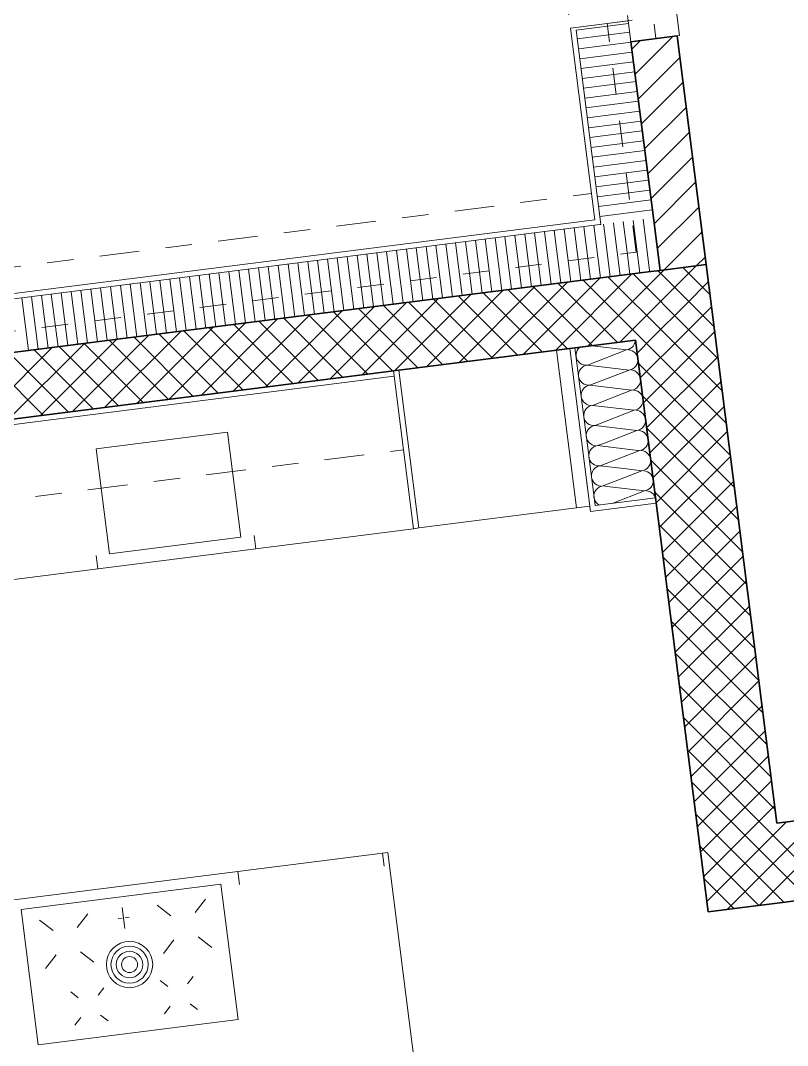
# Model space of a CAD drawing. Header units: metres. Extents: x 2713679.5 to 2713747.3, y 1226017.1 to 1226104.2.
# Drawn here: x 2713690.832 to 2713693.726, y 1226039.872 to 1226043.741 of the extents above; entities that cross this region are included whole.
import ezdxf

# ---------------------------------------------------------------- set-up
doc = ezdxf.new("R2010")
doc.units = ezdxf.units.M
doc.header["$MEASUREMENT"] = 0
doc.linetypes.add('Strich 2_1mm', pattern=[0.15, 0.1, -0.05])
doc.linetypes.add('Strichpunkt 3_1_1mm Achsen', pattern=[0.25, 0.15, -0.05, 0, -0.05])
doc.layers.add('plangrafiken', color=251, linetype='Continuous')
doc.layers.add('waende_stuetzen', color=250, linetype='Continuous')

msp = doc.modelspace()

# ---------------------------------------------------------------- linework, layer by layer
at = {"layer": 'plangrafiken', "color": 7, "linetype": 'Strichpunkt 3_1_1mm Achsen', "lineweight": 18}
msp.add_line((2713690.2383, 1226042.7389), (2713692.9863, 1226043.0876), dxfattribs=at)
at = {"layer": 'plangrafiken', "color": 7, "linetype": 'Continuous', "lineweight": 13}
for p, q in [((2713692.9043, 1226042.5026), (2713692.8547, 1226042.4963)), ((2713692.9798, 1226041.9074), (2713692.9043, 1226042.5026)), ((2713692.8547, 1226042.4963), (2713692.2595, 1226042.4208)), ((2713692.9302, 1226041.9011), (2713692.8547, 1226042.4963)), ((2713692.2396, 1226042.4183), (2713690.6028, 1226042.2105)), ((2713690.6053, 1226042.1907), (2713692.2421, 1226042.3984)), ((2713692.2595, 1226042.4208), (2713692.2396, 1226042.4183)), ((2713692.3152, 1226041.823), (2713692.2396, 1226042.4183)), ((2713692.2421, 1226042.3984), (2713692.2396, 1226042.4183)), ((2713692.335, 1226041.8256), (2713692.2595, 1226042.4208)), ((2713691.6137, 1226042.1876), (2713691.1177, 1226042.1247)), ((2713691.664, 1226041.7908), (2713691.6137, 1226042.1876)), ((2713691.1177, 1226042.1247), (2713691.168, 1226041.7279)), ((2713692.335, 1226041.8256), (2713692.9302, 1226041.9011)), ((2713692.9302, 1226041.9011), (2713692.9798, 1226041.9074)), ((2713690.6783, 1226041.6153), (2713692.3152, 1226041.823)), ((2713692.3152, 1226041.823), (2713692.335, 1226041.8256)), ((2713691.168, 1226041.7279), (2713691.664, 1226041.7908)), ((2713691.7199, 1226041.7475), (2713691.7136, 1226041.7971)), ((2713691.1247, 1226041.672), (2713691.1184, 1226041.7216)), ((2713692.2182, 1226040.6011), (2713690.1647, 1226040.3405)), ((2713692.2047, 1226040.549), (2713692.1984, 1226040.5986)), ((2713692.3404, 1226039.6388), (2713692.2182, 1226040.6011)), ((2713691.6591, 1226040.4797), (2713691.6528, 1226040.5294)), ((2713691.5884, 1226040.4809), (2713690.8344, 1226040.3852)), ((2713691.6532, 1226039.97), (2713691.5884, 1226040.4809)), ((2713691.491, 1226040.3737), (2713691.5308, 1226040.4251)), ((2713690.8344, 1226040.3852), (2713690.8992, 1226039.8743)), ((2713691.2266, 1226040.3133), (2713691.2165, 1226040.3931)), ((2713691.3998, 1226040.3621), (2713691.3485, 1226040.4019)), ((2713690.9554, 1226040.3057), (2713690.904, 1226040.3455)), ((2713691.0466, 1226040.3173), (2713691.0864, 1226040.3687)), ((2713691.2006, 1226040.351), (2713691.2155, 1226040.3529)), ((2713691.2423, 1226040.3563), (2713691.2274, 1226040.3544)), ((2713691.4114, 1226040.2709), (2713691.3716, 1226040.2196)), ((2713691.5026, 1226040.2825), (2713691.554, 1226040.2427)), ((2713691.0582, 1226040.2261), (2713691.1096, 1226040.1863)), ((2713690.967, 1226040.2145), (2713690.9272, 1226040.1632)), ((2713691.3877, 1226040.0952), (2713691.3594, 1226040.1171)), ((2713691.4624, 1226040.1047), (2713691.4843, 1226040.133)), ((2713691.0504, 1226040.0524), (2713691.0221, 1226040.0743)), ((2713691.1251, 1226040.0619), (2713691.147, 1226040.0901)), ((2713691.4719, 1226040.0299), (2713691.5002, 1226040.008)), ((2713691.1346, 1226039.9871), (2713691.1629, 1226039.9652)), ((2713691.3971, 1226040.0205), (2713691.3752, 1226039.9922)), ((2713690.8992, 1226039.8743), (2713691.6532, 1226039.97)), ((2713691.0598, 1226039.9776), (2713691.0379, 1226039.9494))]:
    msp.add_line(p, q, dxfattribs=at)
at = {"layer": 'plangrafiken', "color": 7, "linetype": 'Strichpunkt 3_1_1mm Achsen', "lineweight": 13}
for p, q in [((2713692.2774, 1226042.1207), (2713692.2396, 1226042.4183)), ((2713690.6405, 1226041.9129), (2713692.2774, 1226042.1207))]:
    msp.add_line(p, q, dxfattribs=at)
at = {"layer": 'plangrafiken', "color": 7, "linetype": 'Continuous', "lineweight": 13}
for radius in [0.0875, 0.0701, 0.0501, 0.0301]:
    msp.add_circle((2713691.2438, 1226040.1776), radius, dxfattribs=at)
at = {"layer": 'waende_stuetzen', "color": 7, "linetype": 'Strichpunkt 3_1_1mm Achsen', "lineweight": 13}
msp.add_line((2713692.3467, 1226048.1272), (2713692.907, 1226043.7126), dxfattribs=at)
at = {"layer": 'waende_stuetzen', "color": 7, "linetype": 'Strich 2_1mm', "lineweight": 13}
for p, q in [((2713693.0967, 1226044.7195), (2713693.2296, 1226043.6729)), ((2713693.0459, 1226043.7302), (2713693.1401, 1226043.7422)), ((2713693.1554, 1226042.8671), (2713693.0459, 1226043.7302)), ((2713693.2296, 1226043.6729), (2713693.1353, 1226043.6609)), ((2713693.1353, 1226043.6609), (2713693.2448, 1226042.7978)), ((2713689.7229, 1226042.4315), (2713693.1554, 1226042.8671)), ((2713693.1655, 1226042.7878), (2713689.733, 1226042.3522)), ((2713693.2448, 1226042.7978), (2713693.1655, 1226042.7878))]:
    msp.add_line(p, q, dxfattribs=at)
at = {"layer": 'waende_stuetzen', "color": 7, "linetype": 'Continuous', "lineweight": 13}
for p, q in [((2713693.3062, 1226043.7834), (2713693.3188, 1226043.6842)), ((2713693.1353, 1226043.6609), (2713693.1227, 1226043.7601)), ((2713693.3188, 1226043.6842), (2713693.1353, 1226043.6609)), ((2713692.9241, 1226042.5051), (2713693.1523, 1226042.5341)), ((2713692.9358, 1226042.5021), (2713692.9318, 1226042.4958)), ((2713692.9407, 1226042.5072), (2713692.9358, 1226042.5021)), ((2713692.989, 1226042.5134), (2713693.1183, 1226042.4979)), ((2713693.1183, 1226042.4979), (2713693.1256, 1226042.4996)), ((2713693.1256, 1226042.4996), (2713693.1324, 1226042.5027)), ((2713693.1324, 1226042.5027), (2713693.1386, 1226042.507)), ((2713693.1386, 1226042.507), (2713693.1437, 1226042.5125)), ((2713693.1437, 1226042.5125), (2713693.1477, 1226042.5189)), ((2713693.1477, 1226042.5189), (2713693.1504, 1226042.5259)), ((2713693.1504, 1226042.5259), (2713693.1517, 1226042.5333)), ((2713693.1517, 1226042.5333), (2713693.1516, 1226042.534)), ((2713692.9292, 1226042.4887), (2713692.9279, 1226042.4813)), ((2713692.9279, 1226042.4813), (2713692.9281, 1226042.4738)), ((2713692.9281, 1226042.4738), (2713692.9298, 1226042.4665)), ((2713692.9318, 1226042.4958), (2713692.9292, 1226042.4887)), ((2713692.9298, 1226042.4665), (2713692.9329, 1226042.4596)), ((2713692.971, 1226042.4406), (2713693.1183, 1226042.4979)), ((2713693.1332, 1226042.4969), (2713693.1258, 1226042.4982)), ((2713693.1402, 1226042.4942), (2713693.1332, 1226042.4969)), ((2713693.1466, 1226042.4902), (2713693.1402, 1226042.4942)), ((2713693.152, 1226042.4851), (2713693.1466, 1226042.4902)), ((2713693.1564, 1226042.4789), (2713693.152, 1226042.4851)), ((2713693.1594, 1226042.4721), (2713693.1564, 1226042.4789)), ((2713693.1611, 1226042.4647), (2713693.1594, 1226042.4721)), ((2713693.1613, 1226042.4572), (2713693.1611, 1226042.4647)), ((2713692.9329, 1226042.4596), (2713692.9372, 1226042.4535)), ((2713692.9372, 1226042.4535), (2713692.9427, 1226042.4483)), ((2713692.9455, 1226042.4261), (2713692.9415, 1226042.4197)), ((2713692.9427, 1226042.4483), (2713692.949, 1226042.4443)), ((2713692.9507, 1226042.4315), (2713692.9455, 1226042.4261)), ((2713692.949, 1226042.4443), (2713692.956, 1226042.4417)), ((2713692.9568, 1226042.4359), (2713692.9507, 1226042.4315)), ((2713692.956, 1226042.4417), (2713692.9635, 1226042.4404)), ((2713692.9636, 1226042.4389), (2713692.9568, 1226042.4359)), ((2713692.9635, 1226042.4404), (2713692.971, 1226042.4406)), ((2713692.971, 1226042.4406), (2713693.1279, 1226042.4219)), ((2713692.9806, 1226042.3646), (2713693.1279, 1226042.4219)), ((2713693.1279, 1226042.4219), (2713693.1352, 1226042.4236)), ((2713693.1352, 1226042.4236), (2713693.1421, 1226042.4266)), ((2713693.1428, 1226042.4208), (2713693.1354, 1226042.4221)), ((2713693.1421, 1226042.4266), (2713693.1482, 1226042.431)), ((2713693.1482, 1226042.431), (2713693.1534, 1226042.4364)), ((2713693.1534, 1226042.4364), (2713693.1574, 1226042.4428)), ((2713693.1574, 1226042.4428), (2713693.1601, 1226042.4498)), ((2713693.1601, 1226042.4498), (2713693.1613, 1226042.4572)), ((2713692.9388, 1226042.4127), (2713692.9376, 1226042.4053)), ((2713692.9376, 1226042.4053), (2713692.9378, 1226042.3978)), ((2713692.9378, 1226042.3978), (2713692.9394, 1226042.3904)), ((2713692.9415, 1226042.4197), (2713692.9388, 1226042.4127)), ((2713692.9394, 1226042.3904), (2713692.9425, 1226042.3836)), ((2713692.9425, 1226042.3836), (2713692.9469, 1226042.3774)), ((2713693.1498, 1226042.4182), (2713693.1428, 1226042.4208)), ((2713693.1562, 1226042.4142), (2713693.1498, 1226042.4182)), ((2713693.1617, 1226042.409), (2713693.1562, 1226042.4142)), ((2713693.166, 1226042.4029), (2713693.1617, 1226042.409)), ((2713693.1691, 1226042.396), (2713693.166, 1226042.4029)), ((2713693.1708, 1226042.3887), (2713693.1691, 1226042.396)), ((2713693.171, 1226042.3812), (2713693.1708, 1226042.3887)), ((2713692.9469, 1226042.3774), (2713692.9523, 1226042.3723)), ((2713692.9551, 1226042.35), (2713692.9511, 1226042.3436)), ((2713692.9523, 1226042.3723), (2713692.9587, 1226042.3683)), ((2713692.9603, 1226042.3555), (2713692.9551, 1226042.35)), ((2713692.9587, 1226042.3683), (2713692.9657, 1226042.3656)), ((2713692.9664, 1226042.3598), (2713692.9603, 1226042.3555)), ((2713692.9657, 1226042.3656), (2713692.9731, 1226042.3643)), ((2713692.9733, 1226042.3629), (2713692.9664, 1226042.3598)), ((2713692.9731, 1226042.3643), (2713692.9806, 1226042.3646)), ((2713692.9806, 1226042.3646), (2713693.1376, 1226042.3458)), ((2713692.9903, 1226042.2885), (2713693.1376, 1226042.3458)), ((2713693.1376, 1226042.3458), (2713693.1449, 1226042.3475)), ((2713693.1449, 1226042.3475), (2713693.1517, 1226042.3506)), ((2713693.1525, 1226042.3448), (2713693.1451, 1226042.346)), ((2713693.1517, 1226042.3506), (2713693.1579, 1226042.3549)), ((2713693.1595, 1226042.3421), (2713693.1525, 1226042.3448)), ((2713693.1579, 1226042.3549), (2713693.163, 1226042.3604)), ((2713693.163, 1226042.3604), (2713693.167, 1226042.3667)), ((2713693.167, 1226042.3667), (2713693.1697, 1226042.3738)), ((2713693.1697, 1226042.3738), (2713693.171, 1226042.3812)), ((2713692.9485, 1226042.3366), (2713692.9472, 1226042.3292)), ((2713692.9472, 1226042.3292), (2713692.9474, 1226042.3217)), ((2713692.9474, 1226042.3217), (2713692.9491, 1226042.3144)), ((2713692.9511, 1226042.3436), (2713692.9485, 1226042.3366)), ((2713692.9491, 1226042.3144), (2713692.9522, 1226042.3075)), ((2713692.9522, 1226042.3075), (2713692.9565, 1226042.3014)), ((2713693.1659, 1226042.3381), (2713693.1595, 1226042.3421)), ((2713693.1713, 1226042.3329), (2713693.1659, 1226042.3381)), ((2713693.1757, 1226042.3268), (2713693.1713, 1226042.3329)), ((2713693.1787, 1226042.32), (2713693.1757, 1226042.3268)), ((2713693.1804, 1226042.3126), (2713693.1787, 1226042.32)), ((2713693.1806, 1226042.3051), (2713693.1804, 1226042.3126)), ((2713692.9565, 1226042.3014), (2713692.962, 1226042.2962)), ((2713692.9608, 1226042.2676), (2713692.9581, 1226042.2606)), ((2713692.9648, 1226042.274), (2713692.9608, 1226042.2676)), ((2713692.962, 1226042.2962), (2713692.9683, 1226042.2922)), ((2713692.97, 1226042.2794), (2713692.9648, 1226042.274)), ((2713692.9683, 1226042.2922), (2713692.9754, 1226042.2895)), ((2713692.9761, 1226042.2838), (2713692.97, 1226042.2794)), ((2713692.9754, 1226042.2895), (2713692.9828, 1226042.2883)), ((2713692.9829, 1226042.2868), (2713692.9761, 1226042.2838)), ((2713692.9903, 1226042.2885), (2713692.9829, 1226042.2868)), ((2713692.9903, 1226042.2885), (2713693.1472, 1226042.2698)), ((2713692.9999, 1226042.2124), (2713693.1472, 1226042.2698)), ((2713693.1472, 1226042.2698), (2713693.1545, 1226042.2714)), ((2713693.1545, 1226042.2714), (2713693.1614, 1226042.2745)), ((2713693.1621, 1226042.2687), (2713693.1547, 1226042.27)), ((2713693.1614, 1226042.2745), (2713693.1675, 1226042.2789)), ((2713693.1692, 1226042.266), (2713693.1621, 1226042.2687)), ((2713693.1675, 1226042.2789), (2713693.1727, 1226042.2843)), ((2713693.1727, 1226042.2843), (2713693.1767, 1226042.2907)), ((2713693.1767, 1226042.2907), (2713693.1794, 1226042.2977)), ((2713693.1794, 1226042.2977), (2713693.1806, 1226042.3051)), ((2713692.9581, 1226042.2606), (2713692.9569, 1226042.2532)), ((2713692.9569, 1226042.2532), (2713692.9571, 1226042.2456)), ((2713692.9571, 1226042.2456), (2713692.9587, 1226042.2383)), ((2713692.9587, 1226042.2383), (2713692.9618, 1226042.2315)), ((2713692.9618, 1226042.2315), (2713692.9662, 1226042.2253)), ((2713693.1755, 1226042.2621), (2713693.1692, 1226042.266)), ((2713693.181, 1226042.2569), (2713693.1755, 1226042.2621)), ((2713693.1853, 1226042.2508), (2713693.181, 1226042.2569)), ((2713693.1884, 1226042.2439), (2713693.1853, 1226042.2508)), ((2713693.1901, 1226042.2366), (2713693.1884, 1226042.2439)), ((2713693.189, 1226042.2217), (2713693.1903, 1226042.2291)), ((2713693.1903, 1226042.2291), (2713693.1901, 1226042.2366)), ((2713692.9662, 1226042.2253), (2713692.9716, 1226042.2202)), ((2713692.9704, 1226042.1915), (2713692.9678, 1226042.1845)), ((2713692.9744, 1226042.1979), (2713692.9704, 1226042.1915)), ((2713692.9716, 1226042.2202), (2713692.978, 1226042.2162)), ((2713692.9796, 1226042.2034), (2713692.9744, 1226042.1979)), ((2713692.978, 1226042.2162), (2713692.985, 1226042.2135)), ((2713692.9857, 1226042.2077), (2713692.9796, 1226042.2034)), ((2713692.985, 1226042.2135), (2713692.9924, 1226042.2122)), ((2713692.9926, 1226042.2108), (2713692.9857, 1226042.2077)), ((2713692.9924, 1226042.2122), (2713692.9999, 1226042.2124)), ((2713692.9999, 1226042.2124), (2713693.1569, 1226042.1937)), ((2713693.0348, 1226042.1462), (2713693.1569, 1226042.1937)), ((2713693.1569, 1226042.1937), (2713693.1642, 1226042.1954)), ((2713693.1642, 1226042.1954), (2713693.171, 1226042.1985)), ((2713693.1718, 1226042.1927), (2713693.1644, 1226042.1939)), ((2713693.171, 1226042.1985), (2713693.1772, 1226042.2028)), ((2713693.1788, 1226042.19), (2713693.1718, 1226042.1927)), ((2713693.1772, 1226042.2028), (2713693.1823, 1226042.2083)), ((2713693.1852, 1226042.186), (2713693.1788, 1226042.19)), ((2713693.1823, 1226042.2083), (2713693.1863, 1226042.2146)), ((2713693.1863, 1226042.2146), (2713693.189, 1226042.2217)), ((2713692.9678, 1226042.1845), (2713692.9665, 1226042.1771)), ((2713692.9665, 1226042.1771), (2713692.9667, 1226042.1696)), ((2713692.9667, 1226042.1696), (2713692.9684, 1226042.1623)), ((2713692.9684, 1226042.1623), (2713692.9715, 1226042.1554)), ((2713692.9715, 1226042.1554), (2713692.9758, 1226042.1493)), ((2713693.1906, 1226042.1808), (2713693.1852, 1226042.186)), ((2713693.195, 1226042.1747), (2713693.1906, 1226042.1808)), ((2713693.198, 1226042.1678), (2713693.195, 1226042.1747)), ((2713693.1982, 1226042.167), (2713693.198, 1226042.1678)), ((2713693.1997, 1226042.1605), (2713693.1984, 1226042.1664)), ((2713693.1987, 1226042.1456), (2713693.1999, 1226042.153)), ((2713693.2278, 1226041.9389), (2713693.1989, 1226042.167)), ((2713693.1999, 1226042.153), (2713693.1997, 1226042.1605)), ((2713692.9758, 1226042.1493), (2713692.9813, 1226042.1441)), ((2713692.9801, 1226042.1155), (2713692.9774, 1226042.1085)), ((2713692.9841, 1226042.1218), (2713692.9801, 1226042.1155)), ((2713692.9813, 1226042.1441), (2713692.9875, 1226042.1402)), ((2713692.9893, 1226042.1273), (2713692.9841, 1226042.1218)), ((2713692.9875, 1226042.1402), (2713692.9876, 1226042.1401)), ((2713692.9876, 1226042.1401), (2713692.9947, 1226042.1374)), ((2713692.9954, 1226042.1316), (2713692.9893, 1226042.1273)), ((2713692.9947, 1226042.1374), (2713693.0021, 1226042.1362)), ((2713693.0022, 1226042.1347), (2713692.9954, 1226042.1316)), ((2713693.0096, 1226042.1364), (2713693.0022, 1226042.1347)), ((2713693.0096, 1226042.1364), (2713693.0348, 1226042.1462)), ((2713693.0096, 1226042.1364), (2713693.1611, 1226042.1183)), ((2713693.0192, 1226042.0603), (2713693.1581, 1226042.1144)), ((2713693.1581, 1226042.1144), (2713693.1665, 1226042.1177)), ((2713693.1611, 1226042.1183), (2713693.1665, 1226042.1177)), ((2713693.1665, 1226042.1177), (2713693.1738, 1226042.1193)), ((2713693.1738, 1226042.1193), (2713693.1807, 1226042.1224)), ((2713693.1814, 1226042.1166), (2713693.174, 1226042.1179)), ((2713693.1807, 1226042.1224), (2713693.1868, 1226042.1268)), ((2713693.1885, 1226042.1139), (2713693.1814, 1226042.1166)), ((2713693.1868, 1226042.1268), (2713693.192, 1226042.1322)), ((2713693.1948, 1226042.1099), (2713693.1885, 1226042.1139)), ((2713693.192, 1226042.1322), (2713693.196, 1226042.1386)), ((2713693.196, 1226042.1386), (2713693.1987, 1226042.1456)), ((2713692.9774, 1226042.1085), (2713692.9762, 1226042.101)), ((2713692.9762, 1226042.101), (2713692.9764, 1226042.0935)), ((2713692.9764, 1226042.0935), (2713692.978, 1226042.0862)), ((2713692.978, 1226042.0862), (2713692.9811, 1226042.0793)), ((2713692.9811, 1226042.0793), (2713692.9855, 1226042.0732)), ((2713693.2003, 1226042.1048), (2713693.1948, 1226042.1099)), ((2713693.2046, 1226042.0986), (2713693.2003, 1226042.1048)), ((2713693.2077, 1226042.0918), (2713693.2046, 1226042.0986)), ((2713693.2094, 1226042.0845), (2713693.2077, 1226042.0918)), ((2713693.2083, 1226042.0695), (2713693.2096, 1226042.077)), ((2713693.2096, 1226042.077), (2713693.2094, 1226042.0845)), ((2713692.9855, 1226042.0732), (2713692.9909, 1226042.0681)), ((2713692.9898, 1226042.0394), (2713692.9871, 1226042.0324)), ((2713692.9938, 1226042.0458), (2713692.9898, 1226042.0394)), ((2713692.9909, 1226042.0681), (2713692.9973, 1226042.0641)), ((2713692.9989, 1226042.0512), (2713692.9938, 1226042.0458)), ((2713692.9973, 1226042.0641), (2713693.0043, 1226042.0614)), ((2713693.005, 1226042.0556), (2713692.9989, 1226042.0512)), ((2713693.0043, 1226042.0614), (2713693.0117, 1226042.0601)), ((2713693.0119, 1226042.0587), (2713693.005, 1226042.0556)), ((2713693.0117, 1226042.0601), (2713693.0192, 1226042.0603)), ((2713693.0192, 1226042.0603), (2713693.108, 1226042.0497)), ((2713693.0696, 1226042.0001), (2713693.1762, 1226042.0416)), ((2713693.108, 1226042.0497), (2713693.1762, 1226042.0416)), ((2713693.1762, 1226042.0416), (2713693.1835, 1226042.0433)), ((2713693.1835, 1226042.0433), (2713693.1904, 1226042.0463)), ((2713693.1911, 1226042.0406), (2713693.1837, 1226042.0418)), ((2713693.1904, 1226042.0463), (2713693.1965, 1226042.0507)), ((2713693.1981, 1226042.0379), (2713693.1911, 1226042.0406)), ((2713693.1965, 1226042.0507), (2713693.2016, 1226042.0562)), ((2713693.2045, 1226042.0339), (2713693.1981, 1226042.0379)), ((2713693.2016, 1226042.0562), (2713693.2056, 1226042.0625)), ((2713693.2056, 1226042.0625), (2713693.2083, 1226042.0695)), ((2713692.9871, 1226042.0324), (2713692.9858, 1226042.025)), ((2713692.9858, 1226042.025), (2713692.986, 1226042.0175)), ((2713692.986, 1226042.0175), (2713692.9877, 1226042.0102)), ((2713692.9877, 1226042.0102), (2713692.9908, 1226042.0033)), ((2713692.9908, 1226042.0033), (2713692.9951, 1226041.9972)), ((2713692.9951, 1226041.9972), (2713693.0006, 1226041.992)), ((2713693.0289, 1226041.9843), (2713693.0696, 1226042.0001)), ((2713693.2099, 1226042.0287), (2713693.2045, 1226042.0339)), ((2713693.2143, 1226042.0226), (2713693.2099, 1226042.0287)), ((2713693.2173, 1226042.0157), (2713693.2143, 1226042.0226)), ((2713693.219, 1226042.0084), (2713693.2173, 1226042.0157)), ((2713693.218, 1226041.9935), (2713693.2192, 1226042.0009)), ((2713693.2192, 1226042.0009), (2713693.219, 1226042.0084)), ((2713692.9994, 1226041.9634), (2713692.9967, 1226041.9563)), ((2713693.0034, 1226041.9697), (2713692.9994, 1226041.9634)), ((2713693.0006, 1226041.992), (2713693.0069, 1226041.988)), ((2713693.0086, 1226041.9752), (2713693.0034, 1226041.9697)), ((2713693.0069, 1226041.988), (2713693.014, 1226041.9853)), ((2713693.0147, 1226041.9795), (2713693.0086, 1226041.9752)), ((2713693.014, 1226041.9853), (2713693.0214, 1226041.9841)), ((2713693.0216, 1226041.9826), (2713693.0147, 1226041.9795)), ((2713693.0289, 1226041.9843), (2713693.0216, 1226041.9826)), ((2713693.0289, 1226041.9843), (2713693.0549, 1226041.9812)), ((2713693.0549, 1226041.9812), (2713693.1858, 1226041.9656)), ((2713693.0638, 1226041.918), (2713693.1858, 1226041.9656)), ((2713693.1858, 1226041.9656), (2713693.1931, 1226041.9672)), ((2713693.1931, 1226041.9672), (2713693.2, 1226041.9703)), ((2713693.2007, 1226041.9645), (2713693.1933, 1226041.9658)), ((2713693.2, 1226041.9703), (2713693.2061, 1226041.9746)), ((2713693.2078, 1226041.9618), (2713693.2007, 1226041.9645)), ((2713693.2061, 1226041.9746), (2713693.2113, 1226041.9801)), ((2713693.2141, 1226041.9578), (2713693.2078, 1226041.9618)), ((2713693.2113, 1226041.9801), (2713693.2153, 1226041.9865)), ((2713693.2196, 1226041.9527), (2713693.2141, 1226041.9578)), ((2713693.2153, 1226041.9865), (2713693.218, 1226041.9935)), ((2713692.9967, 1226041.9563), (2713692.9955, 1226041.9489)), ((2713692.9955, 1226041.9489), (2713692.9957, 1226041.9414)), ((2713692.9957, 1226041.9414), (2713692.9973, 1226041.9341)), ((2713692.9973, 1226041.9341), (2713693.0004, 1226041.9272)), ((2713693.0004, 1226041.9272), (2713693.0048, 1226041.9211)), ((2713693.0048, 1226041.9211), (2713693.0068, 1226041.9191)), ((2713693.0068, 1226041.9191), (2713693.0102, 1226041.9159)), ((2713693.2239, 1226041.9465), (2713693.2196, 1226041.9527)), ((2713693.227, 1226041.9397), (2713693.2239, 1226041.9465)), ((2713693.2272, 1226041.9388), (2713693.227, 1226041.9397)), ((2713693.0102, 1226041.9159), (2713693.0164, 1226041.912))]:
    msp.add_line(p, q, dxfattribs=at)
at = {"layer": 'waende_stuetzen', "color": 7, "linetype": 'Continuous', "lineweight": 18}
for p, q in [((2713692.9268, 1226043.7151), (2713693.1252, 1226043.7403)), ((2713693.1265, 1226043.7304), (2713693.1252, 1226043.7403)), ((2713692.907, 1226043.7126), (2713692.9268, 1226043.7151)), ((2713692.9082, 1226043.7027), (2713692.907, 1226043.7126)), ((2713692.9082, 1226043.7027), (2713692.9989, 1226042.9884)), ((2713692.9281, 1226043.7052), (2713693.1265, 1226043.7304)), ((2713692.9369, 1226043.6357), (2713692.9281, 1226043.7052)), ((2713693.1353, 1226043.6609), (2713693.1265, 1226043.7304)), ((2713692.9369, 1226043.6357), (2713693.0187, 1226042.9909)), ((2713692.9989, 1226042.9884), (2713689.5267, 1226042.5477)), ((2713693.0181, 1226042.9707), (2713689.7078, 1226042.5506)), ((2713693.0213, 1226042.9711), (2713693.0181, 1226042.9707)), ((2713693.0213, 1226042.9711), (2713693.0187, 1226042.9909)), ((2713692.9043, 1226042.5026), (2713692.9241, 1226042.5051)), ((2713692.9043, 1226042.5026), (2713692.9824, 1226041.8875)), ((2713692.9241, 1226042.5051), (2713692.9707, 1226042.1381)), ((2713693.1989, 1226042.167), (2713693.1523, 1226042.5341)), ((2713692.9707, 1226042.1381), (2713692.9997, 1226041.9099)), ((2713692.9997, 1226041.9099), (2713693.2278, 1226041.9389)), ((2713693.0022, 1226041.8901), (2713693.2304, 1226041.919)), ((2713693.2304, 1226041.919), (2713693.2278, 1226041.9389)), ((2713692.9824, 1226041.8875), (2713693.0022, 1226041.8901))]:
    msp.add_line(p, q, dxfattribs=at)
at = {"layer": 'waende_stuetzen', "color": 18, "linetype": 'Continuous', "lineweight": 0, "true_color": 0x000000}
for p, q in [((2713693.1308, 1226043.6966), (2713692.9324, 1226043.6714)), ((2713693.1388, 1226043.6331), (2713693.1713, 1226043.6655)), ((2713693.1508, 1226043.5389), (2713693.2927, 1226043.6809)), ((2713692.9371, 1226043.6342), (2713693.1355, 1226043.6594)), ((2713692.9418, 1226043.597), (2713693.1402, 1226043.6222)), ((2713692.9465, 1226043.5598), (2713693.1449, 1226043.585)), ((2713693.1627, 1226043.4448), (2713693.3193, 1226043.6014)), ((2713692.9513, 1226043.5226), (2713693.1497, 1226043.5478)), ((2713692.956, 1226043.4854), (2713693.1544, 1226043.5106)), ((2713693.1747, 1226043.3507), (2713693.3312, 1226043.5072)), ((2713692.9607, 1226043.4482), (2713693.1591, 1226043.4734)), ((2713692.9654, 1226043.411), (2713693.1638, 1226043.4362)), ((2713692.9701, 1226043.3738), (2713693.1686, 1226043.3989)), ((2713693.1866, 1226043.2566), (2713693.3432, 1226043.4131)), ((2713692.9749, 1226043.3366), (2713693.1733, 1226043.3617)), ((2713692.9796, 1226043.2994), (2713693.178, 1226043.3245)), ((2713693.1986, 1226043.1625), (2713693.3551, 1226043.319)), ((2713692.9843, 1226043.2622), (2713693.1827, 1226043.2873)), ((2713692.989, 1226043.225), (2713693.1874, 1226043.2501)), ((2713692.9938, 1226043.1878), (2713693.1922, 1226043.2129)), ((2713693.2105, 1226043.0683), (2713693.367, 1226043.2249)), ((2713692.9985, 1226043.1506), (2713693.1969, 1226043.1757)), ((2713693.0032, 1226043.1134), (2713693.2016, 1226043.1385)), ((2713693.2225, 1226042.9742), (2713693.379, 1226043.1307)), ((2713693.0079, 1226043.0762), (2713693.2063, 1226043.1013)), ((2713693.0126, 1226043.039), (2713693.211, 1226043.0641)), ((2713693.0174, 1226043.0018), (2713693.2158, 1226043.0269)), ((2713693.2344, 1226042.8801), (2713693.3909, 1226043.0366)), ((2713692.9948, 1226042.9677), (2713693.0199, 1226042.7693)), ((2713693.032, 1226042.9724), (2713693.0341, 1226042.9559)), ((2713693.0692, 1226042.9771), (2713693.0769, 1226042.9164)), ((2713693.1064, 1226042.9819), (2713693.1197, 1226042.8768)), ((2713693.1436, 1226042.9866), (2713693.1625, 1226042.8373)), ((2713693.1808, 1226042.9913), (2713693.2053, 1226042.7977)), ((2713692.6599, 1226042.9252), (2713692.6851, 1226042.7268)), ((2713692.6971, 1226042.9299), (2713692.7223, 1226042.7315)), ((2713692.7343, 1226042.9347), (2713692.7595, 1226042.7362)), ((2713692.7716, 1226042.9394), (2713692.7967, 1226042.741)), ((2713692.8088, 1226042.9441), (2713692.8339, 1226042.7457)), ((2713692.846, 1226042.9488), (2713692.8711, 1226042.7504)), ((2713692.8832, 1226042.9535), (2713692.9083, 1226042.7551)), ((2713692.9204, 1226042.9583), (2713692.9455, 1226042.7599)), ((2713692.9576, 1226042.963), (2713692.9827, 1226042.7646)), ((2713693.0341, 1226042.9559), (2713693.0571, 1226042.774)), ((2713693.2602, 1226042.7998), (2713693.4029, 1226042.9425)), ((2713692.3623, 1226042.8874), (2713692.3875, 1226042.689)), ((2713692.3995, 1226042.8922), (2713692.4247, 1226042.6938)), ((2713692.4367, 1226042.8969), (2713692.4619, 1226042.6985)), ((2713692.4739, 1226042.9016), (2713692.4991, 1226042.7032)), ((2713692.5111, 1226042.9063), (2713692.5363, 1226042.7079)), ((2713692.5483, 1226042.9111), (2713692.5735, 1226042.7126)), ((2713692.5855, 1226042.9158), (2713692.6107, 1226042.7174)), ((2713692.6227, 1226042.9205), (2713692.6479, 1226042.7221)), ((2713693.0769, 1226042.9164), (2713693.0943, 1226042.7787)), ((2713692.0647, 1226042.8497), (2713692.0899, 1226042.6513)), ((2713692.1019, 1226042.8544), (2713692.1271, 1226042.656)), ((2713692.1391, 1226042.8591), (2713692.1643, 1226042.6607)), ((2713692.1763, 1226042.8638), (2713692.2015, 1226042.6654)), ((2713692.2135, 1226042.8686), (2713692.2387, 1226042.6702)), ((2713692.2507, 1226042.8733), (2713692.2759, 1226042.6749)), ((2713692.2879, 1226042.878), (2713692.3131, 1226042.6796)), ((2713692.3251, 1226042.8827), (2713692.3503, 1226042.6843)), ((2713693.1197, 1226042.8768), (2713693.1315, 1226042.7835)), ((2713693.3816, 1226042.8152), (2713693.4148, 1226042.8484)), ((2713691.7671, 1226042.8119), (2713691.7923, 1226042.6135)), ((2713691.8043, 1226042.8166), (2713691.8295, 1226042.6182)), ((2713691.8415, 1226042.8213), (2713691.8667, 1226042.6229)), ((2713691.8787, 1226042.8261), (2713691.9039, 1226042.6277)), ((2713691.9159, 1226042.8308), (2713691.9411, 1226042.6324)), ((2713691.9531, 1226042.8355), (2713691.9783, 1226042.6371)), ((2713691.9903, 1226042.8402), (2713692.0155, 1226042.6418)), ((2713692.0275, 1226042.845), (2713692.0527, 1226042.6465)), ((2713693.1625, 1226042.8373), (2713693.1687, 1226042.7882)), ((2713693.2879, 1226042.7215), (2713693.3816, 1226042.8152)), ((2713693.4327, 1226042.7073), (2713693.3312, 1226042.8088)), ((2713691.4695, 1226042.7741), (2713691.4947, 1226042.5757)), ((2713691.5067, 1226042.7789), (2713691.5319, 1226042.5805)), ((2713691.5439, 1226042.7836), (2713691.5691, 1226042.5852)), ((2713691.5811, 1226042.7883), (2713691.6063, 1226042.5899)), ((2713691.6183, 1226042.793), (2713691.6435, 1226042.5946)), ((2713691.6555, 1226042.7977), (2713691.6807, 1226042.5993)), ((2713691.6927, 1226042.8025), (2713691.7179, 1226042.6041)), ((2713691.7299, 1226042.8072), (2713691.7551, 1226042.6088)), ((2713692.85, 1226042.4957), (2713693.1387, 1226042.7844)), ((2713692.9715, 1226042.5111), (2713693.2328, 1226042.7724)), ((2713693.2725, 1226042.5493), (2713693.0489, 1226042.773)), ((2713693.3666, 1226042.5613), (2713693.143, 1226042.7849)), ((2713693.2053, 1226042.7977), (2713693.2059, 1226042.7929)), ((2713693.2328, 1226042.7724), (2713693.2463, 1226042.786)), ((2713693.2461, 1226042.7878), (2713693.2371, 1226042.7969)), ((2713693.4482, 1226042.5858), (2713693.2461, 1226042.7878)), ((2713693.2463, 1226042.786), (2713693.2602, 1226042.7998)), ((2713691.1347, 1226042.7316), (2713691.1599, 1226042.5332)), ((2713691.1719, 1226042.7364), (2713691.1971, 1226042.538)), ((2713691.2091, 1226042.7411), (2713691.2343, 1226042.5427)), ((2713691.2463, 1226042.7458), (2713691.2715, 1226042.5474)), ((2713691.2835, 1226042.7505), (2713691.3087, 1226042.5521)), ((2713691.3207, 1226042.7553), (2713691.3459, 1226042.5568)), ((2713691.3579, 1226042.76), (2713691.3831, 1226042.5616)), ((2713691.3951, 1226042.7647), (2713691.4203, 1226042.5663)), ((2713691.4323, 1226042.7694), (2713691.4575, 1226042.571)), ((2713692.4856, 1226042.4495), (2713692.7742, 1226042.7381)), ((2713692.6071, 1226042.4649), (2713692.8957, 1226042.7535)), ((2713692.7286, 1226042.4803), (2713693.0172, 1226042.7689)), ((2713692.9901, 1226042.5135), (2713692.7665, 1226042.7371)), ((2713693.0842, 1226042.5255), (2713692.8606, 1226042.7491)), ((2713693.1784, 1226042.5374), (2713692.9547, 1226042.761)), ((2713693.3431, 1226042.6705), (2713693.4268, 1226042.7543)), ((2713690.8371, 1226042.6939), (2713690.8622, 1226042.4955)), ((2713690.8743, 1226042.6986), (2713690.8994, 1226042.5002)), ((2713690.9115, 1226042.7033), (2713690.9366, 1226042.5049)), ((2713690.9487, 1226042.708), (2713690.9739, 1226042.5096)), ((2713690.9859, 1226042.7128), (2713691.0111, 1226042.5144)), ((2713691.0231, 1226042.7175), (2713691.0483, 1226042.5191)), ((2713691.0603, 1226042.7222), (2713691.0855, 1226042.5238)), ((2713691.0975, 1226042.7269), (2713691.1227, 1226042.5285)), ((2713692.2426, 1226042.4186), (2713692.5313, 1226042.7073)), ((2713692.3641, 1226042.4341), (2713692.6527, 1226042.7227)), ((2713692.7078, 1226042.4777), (2713692.4841, 1226042.7013)), ((2713692.8019, 1226042.4896), (2713692.5782, 1226042.7132)), ((2713692.896, 1226042.5016), (2713692.6724, 1226042.7252)), ((2713693.093, 1226042.5266), (2713693.2879, 1226042.7215)), ((2713691.8782, 1226042.3724), (2713692.1668, 1226042.661)), ((2713691.9997, 1226042.3878), (2713692.2883, 1226042.6764)), ((2713692.1211, 1226042.4032), (2713692.4098, 1226042.6919)), ((2713692.4254, 1226042.4418), (2713692.2018, 1226042.6655)), ((2713692.5195, 1226042.4538), (2713692.2959, 1226042.6774)), ((2713692.6136, 1226042.4657), (2713692.39, 1226042.6894)), ((2713693.2145, 1226042.542), (2713693.3431, 1226042.6705)), ((2713693.3982, 1226042.6196), (2713693.4387, 1226042.6601)), ((2713691.6352, 1226042.3416), (2713691.9238, 1226042.6302)), ((2713691.7567, 1226042.357), (2713692.0453, 1226042.6456)), ((2713692.0489, 1226042.3941), (2713691.8253, 1226042.6177)), ((2713692.143, 1226042.406), (2713691.9194, 1226042.6296)), ((2713692.2371, 1226042.4179), (2713692.0135, 1226042.6416)), ((2713692.3313, 1226042.4299), (2713692.1076, 1226042.6535)), ((2713693.336, 1226042.5574), (2713693.3982, 1226042.6196)), ((2713691.2708, 1226042.2953), (2713691.5594, 1226042.5839)), ((2713691.3922, 1226042.3107), (2713691.6809, 1226042.5994)), ((2713691.5137, 1226042.3261), (2713691.8024, 1226042.6148)), ((2713691.7665, 1226042.3582), (2713691.5429, 1226042.5819)), ((2713691.8607, 1226042.3702), (2713691.637, 1226042.5938)), ((2713691.9548, 1226042.3821), (2713691.7312, 1226042.6057)), ((2713691.0278, 1226042.2645), (2713691.3164, 1226042.5531)), ((2713691.1493, 1226042.2799), (2713691.4379, 1226042.5685)), ((2713691.4842, 1226042.3224), (2713691.2606, 1226042.546)), ((2713691.5783, 1226042.3343), (2713691.3547, 1226042.558)), ((2713691.6724, 1226042.3463), (2713691.4488, 1226042.5699)), ((2713693.1584, 1226042.4859), (2713693.2145, 1226042.542)), ((2713693.1704, 1226042.3918), (2713693.336, 1226042.5574)), ((2713693.1823, 1226042.2977), (2713693.4507, 1226042.566)), ((2713693.479, 1226042.3428), (2713693.2725, 1226042.5493)), ((2713693.4636, 1226042.4643), (2713693.3666, 1226042.5613)), ((2713690.6633, 1226042.2182), (2713690.952, 1226042.5069)), ((2713690.7848, 1226042.2336), (2713691.0735, 1226042.5223)), ((2713690.9063, 1226042.2491), (2713691.1949, 1226042.5377)), ((2713691.2018, 1226042.2866), (2713690.9782, 1226042.5102)), ((2713691.2959, 1226042.2985), (2713691.0723, 1226042.5221)), ((2713691.3901, 1226042.3104), (2713691.1664, 1226042.5341)), ((2713693.4944, 1226042.2214), (2713693.1784, 1226042.5374)), ((2713690.9194, 1226042.2507), (2713690.6958, 1226042.4743)), ((2713691.0136, 1226042.2627), (2713690.7899, 1226042.4863)), ((2713691.1077, 1226042.2746), (2713690.8841, 1226042.4982)), ((2713693.1943, 1226042.2035), (2713693.4626, 1226042.4719)), ((2713693.5098, 1226042.0999), (2713693.1635, 1226042.4462)), ((2713693.2062, 1226042.1094), (2713693.4746, 1226042.3778)), ((2713693.5252, 1226041.9784), (2713693.1789, 1226042.3247)), ((2713693.2181, 1226042.0153), (2713693.4865, 1226042.2837)), ((2713693.5407, 1226041.8569), (2713693.1943, 1226042.2033)), ((2713693.2301, 1226041.9212), (2713693.4984, 1226042.1895)), ((2713693.5561, 1226041.7354), (2713693.2097, 1226042.0818)), ((2713693.242, 1226041.8271), (2713693.5104, 1226042.0954)), ((2713693.254, 1226041.7329), (2713693.5223, 1226042.0013)), ((2713693.5715, 1226041.6139), (2713693.2251, 1226041.9603)), ((2713693.2659, 1226041.6388), (2713693.5343, 1226041.9072)), ((2713693.5869, 1226041.4925), (2713693.2405, 1226041.8388)), ((2713693.2779, 1226041.5447), (2713693.5462, 1226041.8131)), ((2713693.6023, 1226041.371), (2713693.256, 1226041.7173)), ((2713693.2898, 1226041.4506), (2713693.5582, 1226041.7189)), ((2713693.3018, 1226041.3565), (2713693.5701, 1226041.6248)), ((2713693.6177, 1226041.2495), (2713693.2714, 1226041.5959)), ((2713693.3137, 1226041.2623), (2713693.5821, 1226041.5307)), ((2713693.6332, 1226041.128), (2713693.2868, 1226041.4744)), ((2713693.3256, 1226041.1682), (2713693.594, 1226041.4366)), ((2713693.6486, 1226041.0065), (2713693.3022, 1226041.3529)), ((2713693.3376, 1226041.0741), (2713693.6059, 1226041.3424)), ((2713693.664, 1226040.885), (2713693.3176, 1226041.2314)), ((2713693.3495, 1226040.98), (2713693.6179, 1226041.2483)), ((2713693.3615, 1226040.8858), (2713693.6298, 1226041.1542)), ((2713693.6794, 1226040.7636), (2713693.333, 1226041.1099)), ((2713693.3734, 1226040.7917), (2713693.6418, 1226041.0601)), ((2713693.632, 1226040.7049), (2713693.3485, 1226040.9884)), ((2713693.3854, 1226040.6976), (2713693.6537, 1226040.966)), ((2713693.5379, 1226040.693), (2713693.3639, 1226040.867)), ((2713693.4794, 1226040.6856), (2713693.6657, 1226040.8718)), ((2713693.6009, 1226040.701), (2713693.6776, 1226040.7777)), ((2713693.4437, 1226040.681), (2713693.3793, 1226040.7455)), ((2713693.7015, 1226040.5895), (2713693.8438, 1226040.7318)), ((2713693.7134, 1226040.4954), (2713693.9653, 1226040.7472)), ((2713693.3973, 1226040.6035), (2713693.4794, 1226040.6856)), ((2713693.4093, 1226040.5094), (2713693.6009, 1226040.701)), ((2713693.5668, 1226040.558), (2713693.4437, 1226040.681)), ((2713693.6131, 1226040.6177), (2713693.5379, 1226040.693)), ((2713693.5767, 1226040.5708), (2713693.6896, 1226040.6836)), ((2713693.6594, 1226040.6775), (2713693.632, 1226040.7049)), ((2713693.6896, 1226040.6836), (2713693.7224, 1226040.7164)), ((2713693.6948, 1226040.6421), (2713693.6594, 1226040.6775)), ((2713693.9003, 1226040.4366), (2713693.6948, 1226040.6421)), ((2713693.5205, 1226040.4982), (2713693.3947, 1226040.624)), ((2713693.7102, 1226040.5206), (2713693.6131, 1226040.6177)), ((2713693.4212, 1226040.4152), (2713693.5767, 1226040.5708)), ((2713693.4975, 1226040.3854), (2713693.7015, 1226040.5895)), ((2713693.7121, 1226040.4127), (2713693.5668, 1226040.558)), ((2713693.4742, 1226040.4384), (2713693.4101, 1226040.5025)), ((2713693.618, 1226040.4007), (2713693.5205, 1226040.4982)), ((2713693.619, 1226040.4009), (2713693.7134, 1226040.4954)), ((2713693.8062, 1226040.4246), (2713693.7102, 1226040.5206)), ((2713693.5238, 1226040.3888), (2713693.4742, 1226040.4384)), ((2713693.4279, 1226040.3787), (2713693.4255, 1226040.381)), ((2713693.4297, 1226040.3769), (2713693.4279, 1226040.3787))]:
    msp.add_line(p, q, dxfattribs=at)
at = {"layer": 'waende_stuetzen', "color": 7, "linetype": 'Continuous', "lineweight": 35}
for p, q in [((2713693.1353, 1226043.6609), (2713693.3089, 1226043.6829)), ((2713693.1353, 1226043.6609), (2713693.2197, 1226042.9962)), ((2713693.4184, 1226042.8199), (2713693.3089, 1226043.6829)), ((2713693.2448, 1226042.7978), (2713693.2197, 1226042.9962)), ((2713693.4184, 1226042.8199), (2713693.2448, 1226042.7978)), ((2713693.4499, 1226042.5719), (2713693.4184, 1226042.8199)), ((2713693.21, 1226042.7934), (2713689.733, 1226042.3522)), ((2713693.2448, 1226042.7978), (2713693.21, 1226042.7934)), ((2713693.686, 1226040.7118), (2713693.4499, 1226042.5719)), ((2713689.7645, 1226042.1042), (2713693.1523, 1226042.5341)), ((2713693.1523, 1226042.5341), (2713693.3884, 1226040.674)), ((2713703.5469, 1226041.9632), (2713693.686, 1226040.7118)), ((2713693.4261, 1226040.3764), (2713699.547, 1226041.1532)), ((2713693.4261, 1226040.3764), (2713693.3884, 1226040.674))]:
    msp.add_line(p, q, dxfattribs=at)

doc.saveas('drawing.dxf')
